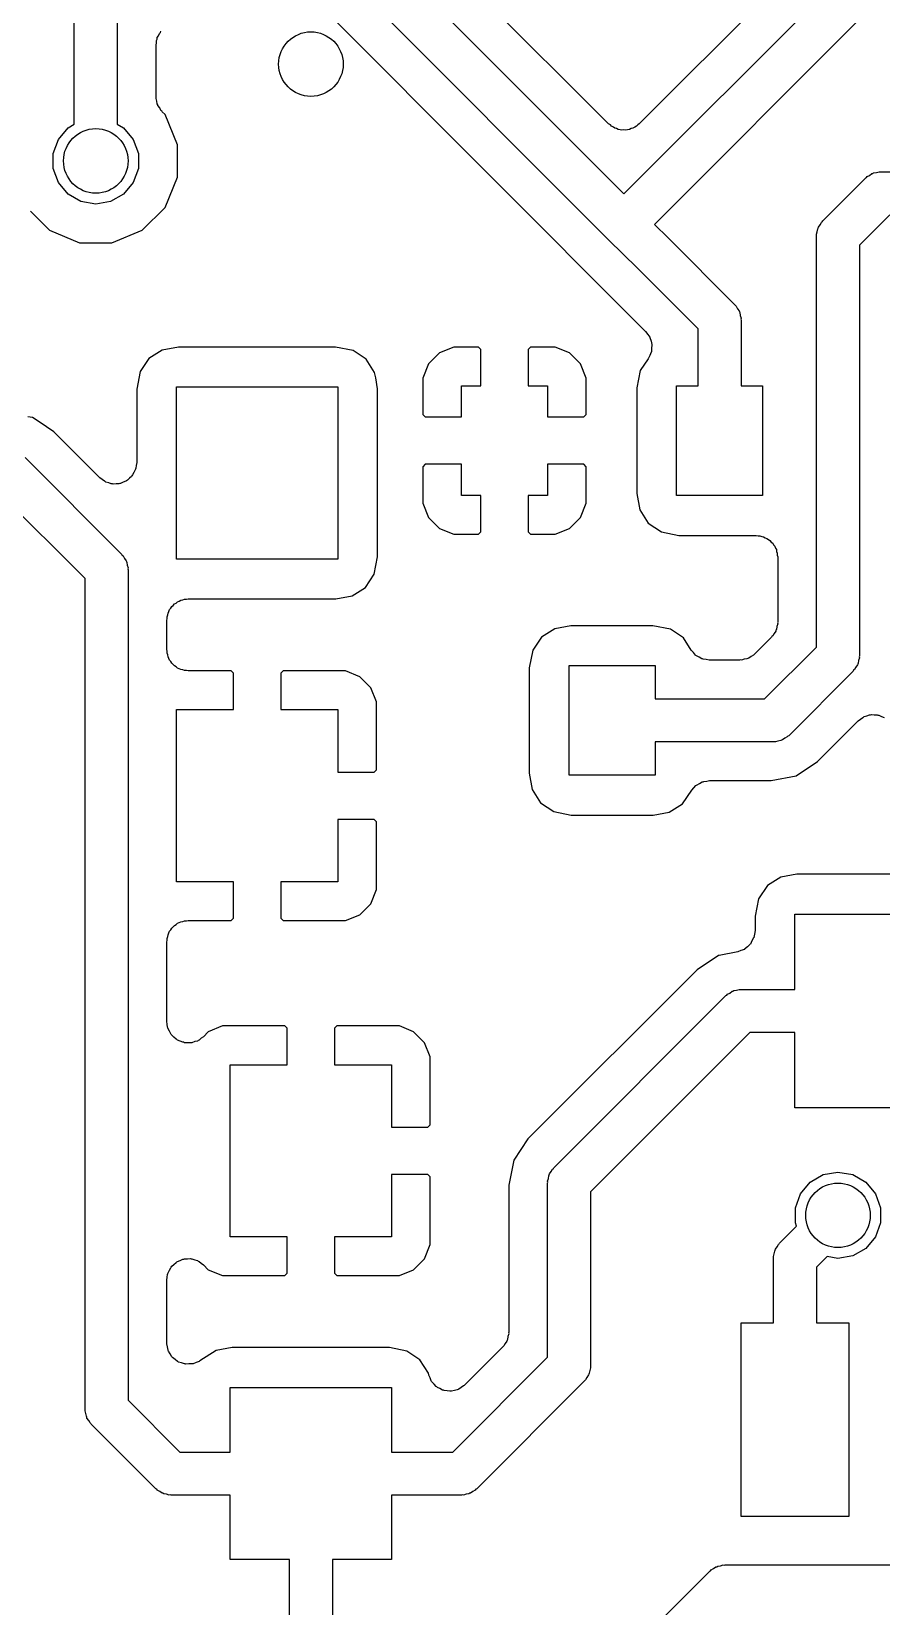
# Model space of a CAD drawing. Extents: x 125.1 to 143.2, y -145.5 to -100.1.
# Drawn here: x 134.15 to 138.1, y -117.97 to -110.65 of the extents above; entities that cross this region are included whole.
import ezdxf

# ---------------------------------------------------------------- set-up
doc = ezdxf.new("R2010")
doc.units = 0
doc.header["$MEASUREMENT"] = 0
doc.layers.add('BLACK', color=7, linetype='CONTINUOUS')

msp = doc.modelspace()

# ---------------------------------------------------------------- linework, layer by layer
at = {"layer": 'Black'}
for p, q in [((134.35, -111.079), (134.35, -109.115)), ((134.55, -109.156), (134.55, -111.079)), ((136.834, -111.078), (135.907, -110.151)), ((135.681, -110.179), (136.905, -111.403)), ((136.834, -111.616), (135.569, -110.35)), ((137.745, -110.309), (136.976, -111.078)), ((136.905, -111.403), (137.879, -110.429)), ((135.524, -110.559), (137.006, -112.042)), ((134.736, -110.677), (134.742, -110.668)), ((134.742, -110.668), (134.746, -110.658)), ((134.746, -110.658), (134.75, -110.653)), ((134.75, -110.653), (134.753, -110.647)), ((137.991, -110.6), (137.047, -111.545)), ((134.73, -110.712), (134.732, -110.701)), ((134.73, -110.951), (134.73, -110.712)), ((134.732, -110.69), (134.735, -110.684)), ((134.732, -110.701), (134.732, -110.69)), ((134.735, -110.684), (134.736, -110.677)), ((134.731, -110.956), (134.73, -110.951)), ((134.73, -110.96), (134.731, -110.956)), ((134.734, -110.973), (134.73, -110.96)), ((134.736, -110.985), (134.734, -110.973)), ((134.738, -110.989), (134.736, -110.985)), ((134.739, -110.993), (134.738, -110.989)), ((134.747, -111.004), (134.739, -110.993)), ((134.753, -111.016), (134.747, -111.004)), ((134.757, -111.018), (134.753, -111.016)), ((134.759, -111.022), (134.757, -111.018)), ((134.772, -111.035), (134.759, -111.022)), ((134.83, -111.175), (134.772, -111.035)), ((134.276, -111.15), (134.321, -111.096)), ((134.321, -111.096), (134.35, -111.079)), ((134.55, -111.079), (134.579, -111.096)), ((134.579, -111.096), (134.624, -111.15)), ((136.842, -111.083), (136.834, -111.078)), ((136.848, -111.089), (136.842, -111.083)), ((136.856, -111.093), (136.848, -111.089)), ((136.863, -111.098), (136.856, -111.093)), ((136.871, -111.1), (136.863, -111.098)), ((136.879, -111.104), (136.871, -111.1)), ((136.888, -111.105), (136.879, -111.104)), ((136.896, -111.107), (136.888, -111.105)), ((136.905, -111.106), (136.896, -111.107)), ((136.914, -111.107), (136.905, -111.106)), ((136.922, -111.105), (136.914, -111.107)), ((136.931, -111.104), (136.922, -111.105)), ((136.939, -111.1), (136.931, -111.104)), ((136.947, -111.098), (136.939, -111.1)), ((136.955, -111.093), (136.947, -111.098)), ((136.963, -111.089), (136.955, -111.093)), ((136.969, -111.083), (136.963, -111.089)), ((136.976, -111.078), (136.969, -111.083)), ((134.252, -111.215), (134.276, -111.15)), ((134.624, -111.15), (134.648, -111.215)), ((134.83, -111.326), (134.83, -111.175)), ((134.252, -111.285), (134.252, -111.215)), ((134.648, -111.215), (134.648, -111.285)), ((134.276, -111.35), (134.252, -111.285)), ((134.648, -111.285), (134.624, -111.35)), ((134.772, -111.466), (134.83, -111.326)), ((137.829, -111.529), (138.029, -111.329)), ((138.029, -111.329), (138.033, -111.327)), ((138.033, -111.327), (138.036, -111.323)), ((138.036, -111.323), (138.047, -111.317)), ((138.047, -111.317), (138.058, -111.309)), ((138.058, -111.309), (138.062, -111.308)), ((138.062, -111.308), (138.066, -111.306)), ((138.066, -111.306), (138.079, -111.304)), ((138.079, -111.304), (138.091, -111.3)), ((138.091, -111.3), (138.096, -111.301)), ((138.096, -111.301), (138.1, -111.3)), ((138.1, -111.3), (138.35, -111.3)), ((134.321, -111.404), (134.276, -111.35)), ((134.624, -111.35), (134.579, -111.404)), ((134.381, -111.439), (134.321, -111.404)), ((134.45, -111.451), (134.381, -111.439)), ((134.519, -111.439), (134.45, -111.451)), ((134.579, -111.404), (134.519, -111.439)), ((134.665, -111.572), (134.772, -111.466)), ((134.146, -111.483), (134.234, -111.572)), ((137.047, -111.545), (137.11, -111.608)), ((137.809, -111.558), (137.817, -111.547)), ((137.817, -111.547), (137.823, -111.536)), ((137.823, -111.536), (137.827, -111.533)), ((137.827, -111.533), (137.829, -111.529)), ((138.141, -111.5), (138, -111.641)), ((134.234, -111.572), (134.374, -111.63)), ((134.525, -111.63), (134.665, -111.572)), ((136.968, -111.749), (136.834, -111.616)), ((137.11, -111.608), (137.421, -111.919)), ((137.8, -111.591), (137.804, -111.579)), ((137.801, -111.596), (137.8, -111.591)), ((137.8, -111.6), (137.801, -111.596)), ((137.8, -113.509), (137.8, -111.6)), ((137.804, -111.579), (137.806, -111.566)), ((137.806, -111.566), (137.808, -111.562)), ((137.808, -111.562), (137.809, -111.558)), ((134.374, -111.63), (134.525, -111.63)), ((138, -111.641), (138, -113.55)), ((137.25, -112.031), (136.968, -111.749)), ((137.421, -111.919), (137.423, -111.922)), ((137.423, -111.922), (137.427, -111.925)), ((137.427, -111.925), (137.433, -111.937)), ((137.433, -111.937), (137.441, -111.947)), ((137.441, -111.947), (137.442, -111.952)), ((137.442, -111.952), (137.444, -111.955)), ((137.444, -111.955), (137.446, -111.968)), ((137.446, -111.968), (137.45, -111.981)), ((137.45, -111.981), (137.449, -111.985)), ((137.449, -111.985), (137.45, -111.99)), ((137.006, -112.042), (137.016, -112.056)), ((137.016, -112.056), (137.026, -112.069)), ((137.25, -112.295), (137.25, -112.031)), ((137.45, -111.99), (137.45, -112.295)), ((134.759, -112.129), (134.697, -112.168)), ((134.834, -112.115), (134.759, -112.129)), ((135.565, -112.115), (134.834, -112.115)), ((135.646, -112.131), (135.565, -112.115)), ((135.707, -112.172), (135.646, -112.131)), ((136.114, -112.115), (136.048, -112.142)), ((136.229, -112.115), (136.114, -112.115)), ((136.24, -112.126), (136.229, -112.115)), ((136.24, -112.295), (136.24, -112.126)), ((136.471, -112.115), (136.46, -112.126)), ((136.46, -112.126), (136.46, -112.295)), ((136.586, -112.115), (136.471, -112.115)), ((136.652, -112.142), (136.586, -112.115)), ((137.026, -112.069), (137.026, -112.07)), ((137.026, -112.07), (137.026, -112.07)), ((137.026, -112.07), (137.031, -112.087)), ((137.031, -112.087), (137.035, -112.103)), ((137.034, -112.121), (137.033, -112.137)), ((137.035, -112.104), (137.034, -112.121)), ((137.035, -112.103), (137.035, -112.103)), ((137.035, -112.103), (137.035, -112.104)), ((134.697, -112.168), (134.656, -112.229)), ((135.746, -112.234), (135.707, -112.172)), ((135.997, -112.193), (135.97, -112.259)), ((136.048, -112.142), (135.997, -112.193)), ((136.703, -112.193), (136.652, -112.142)), ((136.73, -112.259), (136.703, -112.193)), ((137.018, -112.169), (136.981, -112.224)), ((137.025, -112.154), (137.018, -112.169)), ((137.032, -112.139), (137.025, -112.154)), ((137.033, -112.137), (137.032, -112.138)), ((137.032, -112.138), (137.032, -112.139)), ((134.656, -112.229), (134.64, -112.31)), ((135.751, -112.258), (135.746, -112.234)), ((135.76, -112.309), (135.751, -112.258)), ((135.751, -112.258), (135.751, -112.258)), ((135.97, -112.259), (135.97, -112.429)), ((136.73, -112.429), (136.73, -112.259)), ((136.981, -112.224), (136.965, -112.305)), ((134.64, -112.31), (134.64, -112.652)), ((134.825, -113.1), (134.825, -112.3)), ((134.825, -112.3), (135.575, -112.3)), ((135.575, -112.3), (135.575, -113.1)), ((135.76, -112.63), (135.76, -112.309)), ((136.15, -112.44), (136.15, -112.295)), ((136.15, -112.295), (136.24, -112.295)), ((136.46, -112.295), (136.55, -112.295)), ((136.55, -112.295), (136.55, -112.44)), ((136.965, -112.305), (136.965, -112.796)), ((137.15, -112.805), (137.15, -112.295)), ((137.15, -112.295), (137.25, -112.295)), ((137.45, -112.295), (137.55, -112.295)), ((137.55, -112.295), (137.55, -112.805)), ((134.156, -112.443), (134.134, -112.439)), ((134.186, -112.463), (134.156, -112.443)), ((134.255, -112.509), (134.186, -112.463)), ((134.186, -112.463), (134.186, -112.463)), ((135.97, -112.429), (135.981, -112.44)), ((135.981, -112.44), (136.15, -112.44)), ((136.55, -112.44), (136.719, -112.44)), ((136.719, -112.44), (136.73, -112.429)), ((134.469, -112.723), (134.255, -112.509)), ((134.121, -112.629), (134.571, -113.079)), ((135.76, -113.09), (135.76, -112.63)), ((134.616, -112.716), (134.606, -112.725)), ((134.618, -112.713), (134.616, -112.716)), ((134.621, -112.709), (134.618, -112.713)), ((134.627, -112.698), (134.621, -112.709)), ((134.633, -112.686), (134.627, -112.698)), ((134.634, -112.682), (134.633, -112.686)), ((134.636, -112.678), (134.634, -112.682)), ((134.637, -112.665), (134.636, -112.678)), ((134.64, -112.652), (134.637, -112.665)), ((135.981, -112.66), (135.97, -112.671)), ((135.97, -112.671), (135.97, -112.841)), ((136.15, -112.66), (135.981, -112.66)), ((136.15, -112.805), (136.15, -112.66)), ((136.55, -112.66), (136.55, -112.805)), ((136.719, -112.66), (136.55, -112.66)), ((136.73, -112.671), (136.719, -112.66)), ((136.73, -112.841), (136.73, -112.671)), ((134.48, -112.73), (134.469, -112.723)), ((134.49, -112.739), (134.48, -112.73)), ((134.494, -112.74), (134.49, -112.739)), ((134.497, -112.743), (134.494, -112.74)), ((134.51, -112.746), (134.497, -112.743)), ((134.522, -112.751), (134.51, -112.746)), ((134.527, -112.751), (134.522, -112.751)), ((134.531, -112.752), (134.527, -112.751)), ((134.544, -112.751), (134.531, -112.752)), ((134.557, -112.751), (134.544, -112.751)), ((134.561, -112.749), (134.557, -112.751)), ((134.565, -112.749), (134.561, -112.749)), ((134.577, -112.743), (134.565, -112.749)), ((134.59, -112.739), (134.577, -112.743)), ((134.593, -112.736), (134.59, -112.739)), ((134.597, -112.734), (134.593, -112.736)), ((134.606, -112.725), (134.597, -112.734)), ((134.4, -113.191), (134.009, -112.8)), ((135.97, -112.841), (135.997, -112.907)), ((136.24, -112.805), (136.15, -112.805)), ((136.24, -112.974), (136.24, -112.805)), ((136.55, -112.805), (136.46, -112.805)), ((136.46, -112.805), (136.46, -112.974)), ((136.703, -112.907), (136.73, -112.841)), ((136.965, -112.796), (136.979, -112.871)), ((137.55, -112.805), (137.15, -112.805)), ((135.997, -112.907), (136.048, -112.958)), ((136.652, -112.958), (136.703, -112.907)), ((136.979, -112.871), (137.018, -112.933)), ((137.018, -112.933), (137.079, -112.974)), ((136.048, -112.958), (136.114, -112.985)), ((136.114, -112.985), (136.229, -112.985)), ((136.229, -112.985), (136.24, -112.974)), ((136.46, -112.974), (136.471, -112.985)), ((136.471, -112.985), (136.586, -112.985)), ((136.586, -112.985), (136.652, -112.958)), ((137.079, -112.974), (137.16, -112.99)), ((137.16, -112.99), (137.52, -112.99)), ((137.52, -112.99), (137.529, -112.992)), ((137.529, -112.992), (137.537, -112.992)), ((137.537, -112.992), (137.546, -112.995)), ((137.546, -112.995), (137.554, -112.997)), ((137.554, -112.997), (137.562, -113.001)), ((137.562, -113.001), (137.57, -113.004)), ((137.57, -113.004), (137.577, -113.01)), ((137.577, -113.01), (137.584, -113.014)), ((134.571, -113.079), (134.573, -113.083)), ((134.573, -113.083), (134.577, -113.086)), ((134.577, -113.086), (134.583, -113.097)), ((137.584, -113.014), (137.59, -113.021)), ((137.59, -113.021), (137.597, -113.026)), ((137.597, -113.026), (137.601, -113.034)), ((137.601, -113.034), (137.607, -113.04)), ((137.607, -113.04), (137.61, -113.049)), ((137.61, -113.049), (137.614, -113.056)), ((137.614, -113.056), (137.615, -113.065)), ((137.615, -113.065), (137.618, -113.073)), ((137.618, -113.073), (137.618, -113.082)), ((137.618, -113.082), (137.62, -113.09)), ((134.583, -113.097), (134.591, -113.108)), ((134.591, -113.108), (134.592, -113.112)), ((134.592, -113.112), (134.594, -113.116)), ((134.594, -113.116), (134.596, -113.129)), ((134.596, -113.129), (134.6, -113.141)), ((134.6, -113.141), (134.599, -113.146)), ((134.599, -113.146), (134.6, -113.15)), ((134.6, -113.15), (134.6, -117.009)), ((135.575, -113.1), (134.825, -113.1)), ((135.744, -113.171), (135.76, -113.09)), ((137.62, -113.09), (137.62, -113.393)), ((134.4, -117.05), (134.4, -113.191)), ((135.641, -113.271), (135.703, -113.232)), ((135.703, -113.232), (135.744, -113.171)), ((134.816, -113.309), (134.823, -113.305)), ((134.823, -113.305), (134.83, -113.299)), ((134.83, -113.299), (134.838, -113.296)), ((134.838, -113.296), (134.846, -113.292)), ((134.846, -113.292), (134.854, -113.29)), ((134.854, -113.29), (134.863, -113.287)), ((134.863, -113.287), (134.871, -113.287)), ((134.871, -113.287), (134.88, -113.285)), ((134.88, -113.285), (135.566, -113.285)), ((135.566, -113.285), (135.641, -113.271)), ((134.78, -113.385), (134.782, -113.377)), ((134.782, -113.368), (134.785, -113.36)), ((134.782, -113.377), (134.782, -113.368)), ((134.785, -113.36), (134.786, -113.351)), ((134.786, -113.351), (134.79, -113.344)), ((134.79, -113.344), (134.793, -113.335)), ((134.793, -113.335), (134.799, -113.329)), ((134.799, -113.329), (134.803, -113.321)), ((134.803, -113.321), (134.81, -113.316)), ((134.81, -113.316), (134.816, -113.309)), ((134.78, -113.52), (134.78, -113.385)), ((136.584, -113.424), (136.522, -113.463)), ((136.659, -113.41), (136.584, -113.424)), ((137.04, -113.41), (136.659, -113.41)), ((137.121, -113.426), (137.04, -113.41)), ((137.182, -113.467), (137.121, -113.426)), ((137.603, -113.446), (137.597, -113.457)), ((137.611, -113.435), (137.603, -113.446)), ((137.612, -113.431), (137.611, -113.435)), ((137.614, -113.427), (137.612, -113.431)), ((137.616, -113.414), (137.614, -113.427)), ((137.62, -113.401), (137.616, -113.414)), ((137.62, -113.393), (137.619, -113.397)), ((137.619, -113.397), (137.62, -113.401)), ((134.782, -113.529), (134.78, -113.52)), ((136.481, -113.524), (136.465, -113.605)), ((136.522, -113.463), (136.481, -113.524)), ((137.218, -113.524), (137.182, -113.467)), ((137.228, -113.535), (137.218, -113.524)), ((137.591, -113.463), (137.513, -113.541)), ((137.559, -113.75), (137.8, -113.509)), ((137.593, -113.46), (137.591, -113.463)), ((137.597, -113.457), (137.593, -113.46)), ((134.782, -113.537), (134.782, -113.529)), ((134.785, -113.546), (134.782, -113.537)), ((134.786, -113.554), (134.785, -113.546)), ((134.79, -113.562), (134.786, -113.554)), ((134.793, -113.57), (134.79, -113.562)), ((134.799, -113.577), (134.793, -113.57)), ((134.803, -113.584), (134.799, -113.577)), ((134.81, -113.59), (134.803, -113.584)), ((134.816, -113.597), (134.81, -113.59)), ((134.823, -113.601), (134.816, -113.597)), ((136.65, -114.105), (136.65, -113.595)), ((136.65, -113.595), (137.05, -113.595)), ((137.05, -113.595), (137.05, -113.75)), ((137.238, -113.547), (137.228, -113.535)), ((137.24, -113.548), (137.238, -113.547)), ((137.242, -113.55), (137.24, -113.548)), ((137.255, -113.556), (137.242, -113.55)), ((137.268, -113.564), (137.255, -113.556)), ((137.27, -113.564), (137.268, -113.564)), ((137.273, -113.566), (137.27, -113.564)), ((137.288, -113.567), (137.273, -113.566)), ((137.302, -113.57), (137.288, -113.567)), ((137.443, -113.57), (137.302, -113.57)), ((137.447, -113.569), (137.443, -113.57)), ((137.451, -113.57), (137.447, -113.569)), ((137.464, -113.566), (137.451, -113.57)), ((137.477, -113.564), (137.464, -113.566)), ((137.481, -113.562), (137.477, -113.564)), ((137.485, -113.561), (137.481, -113.562)), ((137.496, -113.553), (137.485, -113.561)), ((137.507, -113.547), (137.496, -113.553)), ((137.51, -113.543), (137.507, -113.547)), ((137.513, -113.541), (137.51, -113.543)), ((137.991, -113.592), (137.983, -113.603)), ((137.992, -113.588), (137.991, -113.592)), ((137.994, -113.584), (137.992, -113.588)), ((137.996, -113.571), (137.994, -113.584)), ((138, -113.559), (137.996, -113.571)), ((138, -113.55), (137.999, -113.554)), ((137.999, -113.554), (138, -113.559)), ((134.83, -113.607), (134.823, -113.601)), ((134.838, -113.61), (134.83, -113.607)), ((134.846, -113.614), (134.838, -113.61)), ((134.854, -113.615), (134.846, -113.614)), ((134.863, -113.618), (134.854, -113.615)), ((134.871, -113.618), (134.863, -113.618)), ((134.88, -113.62), (134.871, -113.618)), ((135.079, -113.62), (134.88, -113.62)), ((135.09, -113.631), (135.079, -113.62)), ((135.09, -113.8), (135.09, -113.631)), ((135.321, -113.62), (135.31, -113.631)), ((135.31, -113.631), (135.31, -113.8)), ((135.611, -113.62), (135.321, -113.62)), ((135.677, -113.647), (135.611, -113.62)), ((135.728, -113.698), (135.677, -113.647)), ((136.465, -113.605), (136.465, -114.096)), ((137.971, -113.621), (137.671, -113.921)), ((137.973, -113.617), (137.971, -113.621)), ((137.977, -113.614), (137.973, -113.617)), ((137.983, -113.603), (137.977, -113.614)), ((135.755, -113.764), (135.728, -113.698)), ((134.825, -114.6), (134.825, -113.8)), ((134.825, -113.8), (135.09, -113.8)), ((135.31, -113.8), (135.575, -113.8)), ((135.575, -113.8), (135.575, -114.09)), ((135.755, -114.079), (135.755, -113.764)), ((137.05, -113.75), (137.559, -113.75)), ((137.805, -114.041), (137.994, -113.852)), ((137.994, -113.852), (138.005, -113.845)), ((138.005, -113.845), (138.015, -113.836)), ((138.015, -113.836), (138.019, -113.835)), ((138.019, -113.835), (138.022, -113.832)), ((138.022, -113.832), (138.035, -113.829)), ((138.035, -113.829), (138.047, -113.824)), ((138.047, -113.824), (138.052, -113.824)), ((138.052, -113.824), (138.056, -113.823)), ((138.056, -113.823), (138.069, -113.824)), ((138.069, -113.824), (138.082, -113.824)), ((138.082, -113.824), (138.086, -113.826)), ((138.086, -113.826), (138.09, -113.826)), ((138.09, -113.826), (138.102, -113.832)), ((138.102, -113.832), (138.115, -113.836)), ((137.6, -113.95), (137.05, -113.95)), ((137.05, -113.95), (137.05, -114.105)), ((137.604, -113.949), (137.6, -113.95)), ((137.609, -113.95), (137.604, -113.949)), ((137.621, -113.946), (137.609, -113.95)), ((137.634, -113.944), (137.621, -113.946)), ((137.638, -113.942), (137.634, -113.944)), ((137.642, -113.941), (137.638, -113.942)), ((137.653, -113.933), (137.642, -113.941)), ((137.664, -113.927), (137.653, -113.933)), ((137.667, -113.923), (137.664, -113.927)), ((137.671, -113.921), (137.667, -113.923)), ((135.575, -114.09), (135.744, -114.09)), ((135.744, -114.09), (135.755, -114.079)), ((136.465, -114.096), (136.479, -114.171)), ((137.05, -114.105), (136.65, -114.105)), ((137.59, -114.13), (137.706, -114.107)), ((137.706, -114.107), (137.805, -114.041)), ((136.479, -114.171), (136.518, -114.233)), ((137.178, -114.237), (137.221, -114.174)), ((137.221, -114.174), (137.23, -114.164)), ((137.23, -114.164), (137.239, -114.153)), ((137.239, -114.153), (137.243, -114.151)), ((137.243, -114.151), (137.245, -114.149)), ((137.245, -114.149), (137.257, -114.143)), ((137.257, -114.143), (137.269, -114.136)), ((137.269, -114.136), (137.273, -114.135)), ((137.273, -114.135), (137.276, -114.134)), ((137.276, -114.134), (137.29, -114.132)), ((137.29, -114.132), (137.303, -114.13)), ((137.303, -114.13), (137.59, -114.13)), ((136.518, -114.233), (136.579, -114.274)), ((137.116, -114.276), (137.178, -114.237)), ((135.575, -114.31), (135.575, -114.6)), ((135.744, -114.31), (135.575, -114.31)), ((135.755, -114.321), (135.744, -114.31)), ((135.755, -114.636), (135.755, -114.321)), ((136.579, -114.274), (136.66, -114.29)), ((136.66, -114.29), (137.041, -114.29)), ((137.041, -114.29), (137.116, -114.276)), ((135.09, -114.6), (134.825, -114.6)), ((135.09, -114.769), (135.09, -114.6)), ((135.575, -114.6), (135.31, -114.6)), ((135.31, -114.6), (135.31, -114.769)), ((137.572, -114.618), (137.531, -114.679)), ((137.634, -114.579), (137.572, -114.618)), ((137.709, -114.565), (137.634, -114.579)), ((138.19, -114.565), (137.709, -114.565)), ((135.728, -114.702), (135.755, -114.636)), ((137.531, -114.679), (137.515, -114.76)), ((135.079, -114.78), (135.09, -114.769)), ((135.31, -114.769), (135.321, -114.78)), ((135.611, -114.78), (135.677, -114.753)), ((135.677, -114.753), (135.728, -114.702)), ((137.515, -114.76), (137.515, -114.827)), ((137.7, -115.1), (137.7, -114.75)), ((137.7, -114.75), (138.2, -114.75)), ((134.786, -114.846), (134.79, -114.838)), ((134.79, -114.838), (134.793, -114.83)), ((134.793, -114.83), (134.799, -114.823)), ((134.799, -114.823), (134.803, -114.816)), ((134.803, -114.816), (134.81, -114.81)), ((134.81, -114.81), (134.816, -114.803)), ((134.816, -114.803), (134.823, -114.799)), ((134.823, -114.799), (134.83, -114.793)), ((134.83, -114.793), (134.838, -114.79)), ((134.838, -114.79), (134.846, -114.786)), ((134.846, -114.786), (134.854, -114.785)), ((134.854, -114.785), (134.863, -114.782)), ((134.863, -114.782), (134.871, -114.782)), ((134.871, -114.782), (134.88, -114.78)), ((134.88, -114.78), (135.079, -114.78)), ((135.321, -114.78), (135.611, -114.78)), ((137.515, -114.827), (137.512, -114.843)), ((134.78, -114.88), (134.782, -114.871)), ((134.78, -115.249), (134.78, -114.88)), ((134.782, -114.863), (134.785, -114.854)), ((134.782, -114.871), (134.782, -114.863)), ((134.785, -114.854), (134.786, -114.846)), ((137.465, -114.914), (137.449, -114.919)), ((137.466, -114.913), (137.465, -114.913)), ((137.465, -114.913), (137.465, -114.914)), ((137.479, -114.902), (137.466, -114.913)), ((137.491, -114.891), (137.479, -114.902)), ((137.492, -114.89), (137.491, -114.891)), ((137.493, -114.89), (137.492, -114.89)), ((137.5, -114.875), (137.493, -114.89)), ((137.508, -114.861), (137.5, -114.875)), ((137.509, -114.86), (137.508, -114.861)), ((137.512, -114.843), (137.509, -114.859)), ((137.509, -114.859), (137.509, -114.86)), ((137.344, -114.943), (137.245, -115.009)), ((137.348, -114.942), (137.344, -114.943)), ((137.434, -114.925), (137.348, -114.942)), ((137.348, -114.942), (137.348, -114.942)), ((137.449, -114.919), (137.434, -114.925)), ((137.245, -115.009), (136.459, -115.795)), ((136.579, -115.929), (137.379, -115.129)), ((137.379, -115.129), (137.383, -115.127)), ((137.383, -115.127), (137.386, -115.123)), ((137.386, -115.123), (137.397, -115.117)), ((137.397, -115.117), (137.408, -115.109)), ((137.408, -115.109), (137.412, -115.108)), ((137.412, -115.108), (137.416, -115.106)), ((137.416, -115.106), (137.429, -115.104)), ((137.429, -115.104), (137.441, -115.1)), ((137.441, -115.1), (137.446, -115.101)), ((137.446, -115.101), (137.45, -115.1)), ((137.45, -115.1), (137.7, -115.1)), ((134.782, -115.262), (134.78, -115.249)), ((134.783, -115.275), (134.782, -115.262)), ((134.785, -115.279), (134.783, -115.275)), ((134.786, -115.283), (134.785, -115.279)), ((135.039, -115.27), (134.973, -115.297)), ((135.329, -115.27), (135.039, -115.27)), ((135.34, -115.281), (135.329, -115.27)), ((135.34, -115.45), (135.34, -115.281)), ((135.571, -115.27), (135.56, -115.281)), ((135.56, -115.281), (135.56, -115.45)), ((135.861, -115.27), (135.571, -115.27)), ((135.927, -115.297), (135.861, -115.27)), ((134.793, -115.295), (134.786, -115.283)), ((134.798, -115.306), (134.793, -115.295)), ((134.801, -115.309), (134.798, -115.306)), ((134.803, -115.313), (134.801, -115.309)), ((134.813, -115.322), (134.803, -115.313)), ((134.823, -115.331), (134.813, -115.322)), ((134.827, -115.333), (134.823, -115.331)), ((134.83, -115.336), (134.827, -115.333)), ((134.842, -115.34), (134.83, -115.336)), ((134.854, -115.346), (134.842, -115.34)), ((134.859, -115.346), (134.854, -115.346)), ((134.863, -115.348), (134.859, -115.346)), ((134.876, -115.348), (134.863, -115.348)), ((134.889, -115.349), (134.876, -115.348)), ((134.893, -115.348), (134.889, -115.349)), ((134.897, -115.348), (134.893, -115.348)), ((134.91, -115.343), (134.897, -115.348)), ((134.922, -115.34), (134.91, -115.343)), ((134.926, -115.337), (134.922, -115.34)), ((134.93, -115.336), (134.926, -115.337)), ((134.94, -115.327), (134.93, -115.336)), ((134.951, -115.32), (134.94, -115.327)), ((134.973, -115.297), (134.951, -115.32)), ((135.978, -115.348), (135.927, -115.297)), ((136.005, -115.414), (135.978, -115.348)), ((137.491, -115.3), (136.75, -116.041)), ((137.7, -115.3), (137.491, -115.3)), ((137.7, -115.65), (137.7, -115.3)), ((136.005, -115.729), (136.005, -115.414)), ((135.075, -116.25), (135.075, -115.45)), ((135.075, -115.45), (135.34, -115.45)), ((135.56, -115.45), (135.825, -115.45)), ((135.825, -115.45), (135.825, -115.74)), ((138.2, -115.65), (137.7, -115.65)), ((135.825, -115.74), (135.994, -115.74)), ((135.994, -115.74), (136.005, -115.729)), ((136.459, -115.795), (136.393, -115.894)), ((136.393, -115.894), (136.37, -116.01)), ((136.567, -115.947), (136.573, -115.936)), ((136.573, -115.936), (136.577, -115.933)), ((136.577, -115.933), (136.579, -115.929)), ((135.825, -115.96), (135.825, -116.25)), ((135.994, -115.96), (135.825, -115.96)), ((136.005, -115.971), (135.994, -115.96)), ((136.005, -116.286), (136.005, -115.971)), ((136.37, -116.01), (136.37, -116.693)), ((136.55, -115.991), (136.554, -115.979)), ((136.551, -115.996), (136.55, -115.991)), ((136.55, -116), (136.551, -115.996)), ((136.55, -116.809), (136.55, -116)), ((136.554, -115.979), (136.556, -115.966)), ((136.556, -115.966), (136.558, -115.962)), ((136.558, -115.962), (136.559, -115.958)), ((136.559, -115.958), (136.567, -115.947)), ((137.726, -116.05), (137.771, -115.996)), ((137.771, -115.996), (137.831, -115.961)), ((137.831, -115.961), (137.9, -115.949)), ((137.9, -115.949), (137.969, -115.961)), ((137.969, -115.961), (138.029, -115.996)), ((138.029, -115.996), (138.074, -116.05)), ((136.75, -116.041), (136.75, -116.85)), ((137.702, -116.115), (137.726, -116.05)), ((138.074, -116.05), (138.098, -116.115)), ((137.702, -116.185), (137.702, -116.115)), ((138.098, -116.115), (138.098, -116.185)), ((137.629, -116.279), (137.708, -116.201)), ((137.708, -116.201), (137.702, -116.185)), ((138.098, -116.185), (138.074, -116.25)), ((135.34, -116.25), (135.075, -116.25)), ((135.34, -116.419), (135.34, -116.25)), ((135.825, -116.25), (135.56, -116.25)), ((135.56, -116.25), (135.56, -116.419)), ((135.978, -116.352), (136.005, -116.286)), ((137.609, -116.308), (137.617, -116.297)), ((137.617, -116.297), (137.623, -116.286)), ((137.623, -116.286), (137.627, -116.283)), ((137.627, -116.283), (137.629, -116.279)), ((138.029, -116.304), (137.969, -116.339)), ((138.074, -116.25), (138.029, -116.304)), ((134.803, -116.387), (134.813, -116.378)), ((134.813, -116.378), (134.823, -116.369)), ((134.823, -116.369), (134.827, -116.367)), ((134.827, -116.367), (134.83, -116.364)), ((134.83, -116.364), (134.842, -116.36)), ((134.842, -116.36), (134.854, -116.354)), ((134.854, -116.354), (134.859, -116.354)), ((134.859, -116.354), (134.863, -116.352)), ((134.863, -116.352), (134.876, -116.352)), ((134.876, -116.352), (134.889, -116.351)), ((134.889, -116.351), (134.893, -116.352)), ((134.893, -116.352), (134.897, -116.352)), ((134.897, -116.352), (134.91, -116.357)), ((134.91, -116.357), (134.922, -116.36)), ((134.922, -116.36), (134.926, -116.363)), ((134.926, -116.363), (134.93, -116.364)), ((134.93, -116.364), (134.94, -116.373)), ((134.94, -116.373), (134.951, -116.38)), ((134.951, -116.38), (134.973, -116.403)), ((135.927, -116.403), (135.978, -116.352)), ((137.6, -116.341), (137.604, -116.329)), ((137.601, -116.346), (137.6, -116.341)), ((137.6, -116.35), (137.601, -116.346)), ((137.6, -116.65), (137.6, -116.35)), ((137.604, -116.329), (137.606, -116.316)), ((137.606, -116.316), (137.608, -116.312)), ((137.608, -116.312), (137.609, -116.308)), ((137.85, -116.342), (137.8, -116.391)), ((137.9, -116.351), (137.85, -116.342)), ((137.969, -116.339), (137.9, -116.351)), ((134.78, -116.451), (134.782, -116.438)), ((134.78, -116.743), (134.78, -116.451)), ((134.782, -116.438), (134.783, -116.425)), ((134.783, -116.425), (134.785, -116.421)), ((134.785, -116.421), (134.786, -116.417)), ((134.786, -116.417), (134.793, -116.405)), ((134.793, -116.405), (134.798, -116.394)), ((134.798, -116.394), (134.801, -116.391)), ((134.801, -116.391), (134.803, -116.387)), ((134.973, -116.403), (135.039, -116.43)), ((135.039, -116.43), (135.329, -116.43)), ((135.329, -116.43), (135.34, -116.419)), ((135.56, -116.419), (135.571, -116.43)), ((135.571, -116.43), (135.861, -116.43)), ((135.861, -116.43), (135.927, -116.403)), ((137.8, -116.391), (137.8, -116.65)), ((137.45, -117.55), (137.45, -116.65)), ((137.45, -116.65), (137.6, -116.65)), ((137.8, -116.65), (137.95, -116.65)), ((137.95, -116.65), (137.95, -117.55)), ((134.78, -116.745), (134.78, -116.743)), ((134.78, -116.748), (134.78, -116.745)), ((136.353, -116.746), (136.347, -116.757)), ((136.361, -116.735), (136.353, -116.746)), ((136.362, -116.731), (136.361, -116.735)), ((136.364, -116.727), (136.362, -116.731)), ((136.366, -116.714), (136.364, -116.727)), ((136.37, -116.701), (136.366, -116.714)), ((136.37, -116.693), (136.369, -116.697)), ((136.369, -116.697), (136.37, -116.701)), ((134.783, -116.762), (134.78, -116.748)), ((134.786, -116.777), (134.783, -116.762)), ((134.787, -116.779), (134.786, -116.777)), ((134.788, -116.781), (134.787, -116.779)), ((134.796, -116.794), (134.788, -116.781)), ((134.803, -116.807), (134.796, -116.794)), ((134.805, -116.809), (134.803, -116.807)), ((134.807, -116.811), (134.805, -116.809)), ((134.819, -116.82), (134.807, -116.811)), ((135.009, -116.779), (134.934, -116.827)), ((135.084, -116.765), (135.009, -116.779)), ((135.815, -116.765), (135.084, -116.765)), ((135.896, -116.781), (135.815, -116.765)), ((135.957, -116.822), (135.896, -116.781)), ((136.109, -117.25), (136.55, -116.809)), ((136.341, -116.763), (136.166, -116.938)), ((136.343, -116.76), (136.341, -116.763)), ((136.347, -116.757), (136.343, -116.76)), ((134.83, -116.829), (134.819, -116.82)), ((134.832, -116.83), (134.83, -116.829)), ((134.834, -116.832), (134.832, -116.83)), ((134.849, -116.836), (134.834, -116.832)), ((134.863, -116.841), (134.849, -116.836)), ((134.865, -116.841), (134.863, -116.841)), ((134.867, -116.842), (134.865, -116.841)), ((134.882, -116.841), (134.867, -116.842)), ((134.897, -116.841), (134.882, -116.841)), ((134.9, -116.84), (134.897, -116.841)), ((134.902, -116.84), (134.9, -116.84)), ((134.916, -116.834), (134.902, -116.84)), ((134.93, -116.829), (134.916, -116.834)), ((134.932, -116.828), (134.93, -116.829)), ((134.934, -116.827), (134.932, -116.828)), ((135.996, -116.884), (135.957, -116.822)), ((135.997, -116.886), (135.996, -116.884)), ((135.998, -116.89), (135.997, -116.886)), ((135.998, -116.893), (135.998, -116.89)), ((136.741, -116.892), (136.733, -116.903)), ((136.742, -116.888), (136.741, -116.892)), ((136.744, -116.884), (136.742, -116.888)), ((136.746, -116.871), (136.744, -116.884)), ((136.75, -116.859), (136.746, -116.871)), ((136.75, -116.85), (136.749, -116.854)), ((136.749, -116.854), (136.75, -116.859)), ((135.075, -117.25), (135.075, -116.95)), ((135.075, -116.95), (135.825, -116.95)), ((135.825, -116.95), (135.825, -117.25)), ((136.004, -116.906), (135.998, -116.893)), ((136.009, -116.919), (136.004, -116.906)), ((136.011, -116.922), (136.009, -116.919)), ((136.013, -116.925), (136.011, -116.922)), ((136.023, -116.935), (136.013, -116.925)), ((136.032, -116.945), (136.023, -116.935)), ((136.035, -116.947), (136.032, -116.945)), ((136.038, -116.95), (136.035, -116.947)), ((136.05, -116.955), (136.038, -116.95)), ((136.062, -116.962), (136.05, -116.955)), ((136.066, -116.963), (136.062, -116.962)), ((136.069, -116.964), (136.066, -116.963)), ((136.083, -116.965), (136.069, -116.964)), ((136.096, -116.968), (136.083, -116.965)), ((136.117, -116.964), (136.104, -116.967)), ((136.13, -116.961), (136.117, -116.964)), ((136.134, -116.959), (136.13, -116.961)), ((136.137, -116.958), (136.134, -116.959)), ((136.148, -116.95), (136.137, -116.958)), ((136.16, -116.943), (136.148, -116.95)), ((136.163, -116.941), (136.16, -116.943)), ((136.166, -116.938), (136.163, -116.941)), ((136.721, -116.921), (136.221, -117.421)), ((136.723, -116.917), (136.721, -116.921)), ((136.727, -116.914), (136.723, -116.917)), ((136.733, -116.903), (136.727, -116.914)), ((134.6, -117.009), (134.841, -117.25)), ((136.1, -116.967), (136.096, -116.968)), ((136.104, -116.967), (136.1, -116.967)), ((134.401, -117.054), (134.4, -117.05)), ((134.4, -117.059), (134.401, -117.054)), ((134.404, -117.071), (134.4, -117.059)), ((134.406, -117.084), (134.404, -117.071)), ((134.408, -117.088), (134.406, -117.084)), ((134.409, -117.092), (134.408, -117.088)), ((134.417, -117.103), (134.409, -117.092)), ((134.423, -117.114), (134.417, -117.103)), ((134.427, -117.117), (134.423, -117.114)), ((134.429, -117.121), (134.427, -117.117)), ((134.729, -117.421), (134.429, -117.121)), ((134.841, -117.25), (135.075, -117.25)), ((135.825, -117.25), (136.109, -117.25)), ((134.733, -117.423), (134.729, -117.421)), ((134.736, -117.427), (134.733, -117.423)), ((134.747, -117.433), (134.736, -117.427)), ((134.758, -117.441), (134.747, -117.433)), ((134.762, -117.442), (134.758, -117.441)), ((134.766, -117.444), (134.762, -117.442)), ((134.779, -117.446), (134.766, -117.444)), ((134.791, -117.45), (134.779, -117.446)), ((134.796, -117.449), (134.791, -117.45)), ((134.8, -117.45), (134.796, -117.449)), ((135.075, -117.45), (134.8, -117.45)), ((135.075, -117.75), (135.075, -117.45)), ((136.15, -117.45), (135.825, -117.45)), ((135.825, -117.45), (135.825, -117.75)), ((136.154, -117.449), (136.15, -117.45)), ((136.159, -117.45), (136.154, -117.449)), ((136.171, -117.446), (136.159, -117.45)), ((136.184, -117.444), (136.171, -117.446)), ((136.188, -117.442), (136.184, -117.444)), ((136.192, -117.441), (136.188, -117.442)), ((136.203, -117.433), (136.192, -117.441)), ((136.214, -117.427), (136.203, -117.433)), ((136.217, -117.423), (136.214, -117.427)), ((136.221, -117.421), (136.217, -117.423)), ((137.95, -117.55), (137.45, -117.55)), ((135.35, -117.75), (135.075, -117.75)), ((135.35, -118.1), (135.35, -117.75)), ((135.825, -117.75), (135.55, -117.75)), ((135.55, -117.75), (135.55, -118.059)), ((137.079, -118.029), (137.304, -117.804)), ((137.304, -117.804), (137.308, -117.802)), ((137.308, -117.802), (137.311, -117.798)), ((137.311, -117.798), (137.322, -117.792)), ((137.322, -117.792), (137.333, -117.784)), ((137.333, -117.784), (137.337, -117.783)), ((137.337, -117.783), (137.341, -117.781)), ((137.341, -117.781), (137.354, -117.779)), ((137.354, -117.779), (137.366, -117.775)), ((137.366, -117.775), (137.371, -117.776)), ((137.371, -117.776), (137.375, -117.775)), ((137.375, -117.775), (138.169, -117.775))]:
    msp.add_line(p, q, dxfattribs=at)
for centre in [(135.45, -110.8), (134.45, -111.25), (137.9, -116.15)]:
    msp.add_circle(centre, 0.15, dxfattribs=at)

doc.saveas('drawing.dxf')
